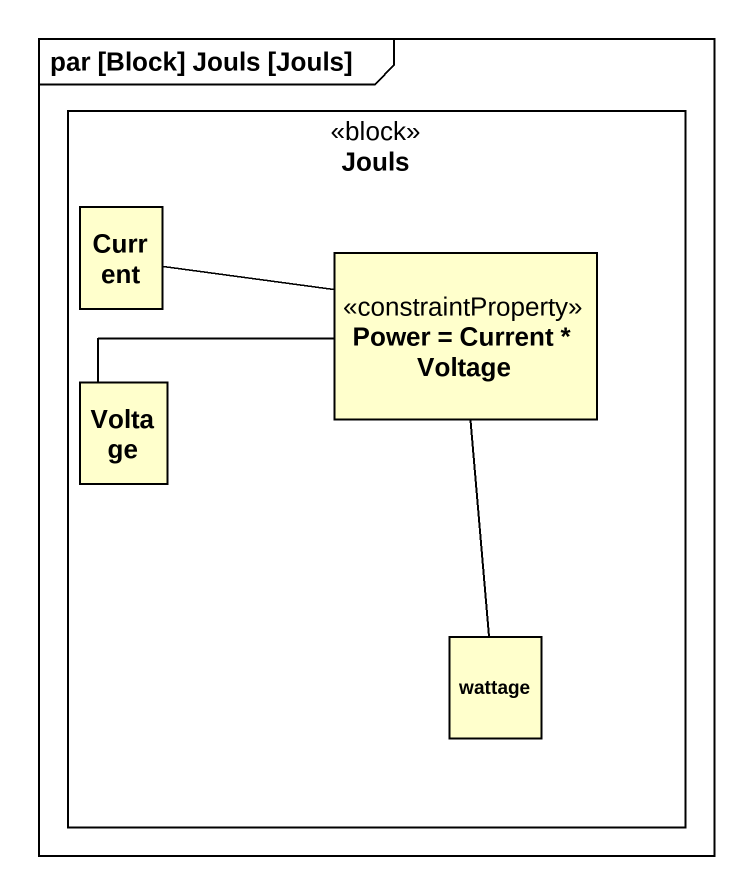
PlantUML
@startuml
mainframe par [Block] Jouls [Jouls]
rectangle Jouls <<block>> {
  rectangle Current
  rectangle "Power = Current * Voltage" as Power_Current_Voltage <<constraintProperty>>
  rectangle Voltage
  rectangle wattage
}
Current -right- Power_Current_Voltage
Power_Current_Voltage -- wattage
Voltage -right- Power_Current_Voltage
@enduml
